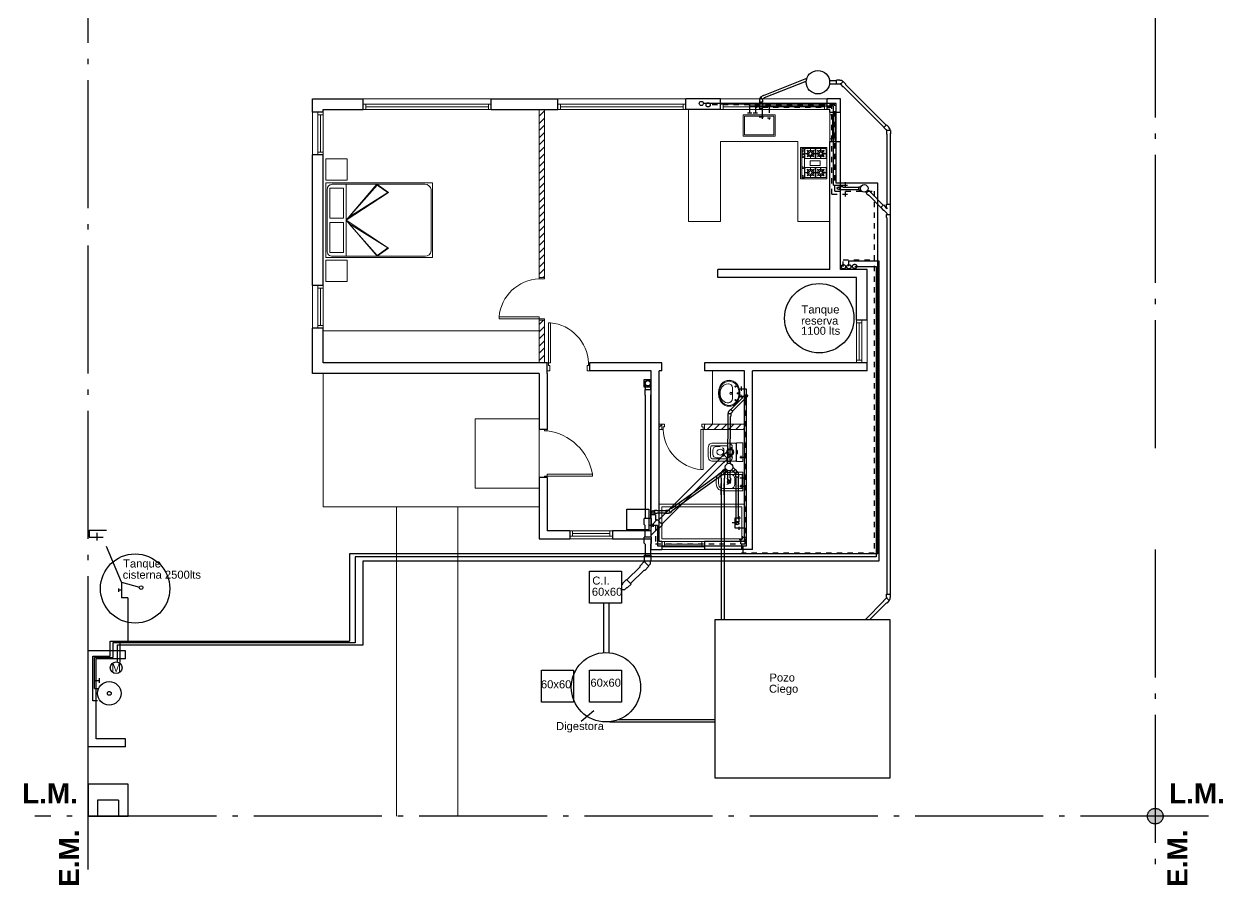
# Model space of a CAD drawing. Header units: millimetres. Extents: x 1794.7 to 1858.5, y 1557.3 to 1592.2.
# Drawn here: x 1794.65 to 1817.13, y 1557.31 to 1573.45 of the extents above; entities that cross this region are included whole.
import ezdxf

# ---------------------------------------------------------------- set-up
doc = ezdxf.new("R2010")
doc.units = ezdxf.units.MM
doc.linetypes.add('ACAD_ISO03W100', pattern=[30, 12, -18])
doc.linetypes.add('ACAD_ISO04W100', pattern=[30, 24, -3, 0, -3])
for name, color, linetype, lineweight in [('0.1', 50, 'Continuous', 0), ('0.2', 40, 'Continuous', 20), ('0.3', 30, 'Continuous', 30), ('0.4', 20, 'Continuous', 40), ('carpinterias', 140, 'Continuous', 9), ('gris', 251, 'Continuous', 18), ('L.M.', 160, 'ACAD_ISO04W100', 30), ('madera', 35, 'Continuous', 18), ('muebles', 7, 'Continuous', 13), ('nomenclatura', 41, 'Continuous', 18)]:
    doc.layers.add(name, color=color, linetype=linetype, lineweight=lineweight)
for name, color, linetype in [('agua caliente distribucion', 10, 'Continuous'), ('agua fria distribucion', 170, 'ACAD_ISO03W100'), ('agua fria subidas', 170, 'Continuous'), ('Capa 02', 1, 'Continuous'), ('caño gas', 20, 'Continuous'), ('desagues primarios', 12, 'Continuous'), ('desagues secundarios', 42, 'Continuous'), ('DETALLE0-1', 1, 'Continuous'), ('vente', 92, 'Continuous')]:
    doc.layers.add(name, color=color, linetype=linetype)
doc.styles.add('SANSSERIFBOLD', font='sasb____.pfb')
doc.styles.get("Standard").update_dxf_attribs({"font": 'ARIAL.TTF'})
pattern_1 = [(45, (276.90526, 76.51304), (-0.067351921, 0.067351921), [])]

# ---------------------------------------------------------------- blocks, each defined once
blk = doc.blocks.new('cocina.anafe')
for points in [[(0.05, 0.5), (0.65, 0.5), (0.65, 0), (0.05, 0)], [(0.166, 0.475), (0.17, 0.475), (0.17, 0.411), (0.166, 0.411)], [(0.532, 0.475), (0.528, 0.475), (0.528, 0.411), (0.532, 0.411)], [(0.08, 0.385), (0.08, 0.389), (0.143, 0.389), (0.143, 0.385)], [(0.104, 0.447), (0.107, 0.45), (0.152, 0.405), (0.149, 0.403)], [(0.107, 0.323), (0.104, 0.326), (0.149, 0.371), (0.152, 0.368)], [(0.104, 0.252), (0.107, 0.254), (0.152, 0.21), (0.149, 0.207)], [(0.17, 0.299), (0.166, 0.299), (0.166, 0.362), (0.17, 0.362)], [(0.166, 0.279), (0.17, 0.279), (0.17, 0.215), (0.166, 0.215)], [(0.229, 0.45), (0.232, 0.447), (0.187, 0.403), (0.184, 0.405)], [(0.232, 0.326), (0.229, 0.323), (0.184, 0.368), (0.187, 0.371)], [(0.229, 0.254), (0.232, 0.252), (0.187, 0.207), (0.184, 0.21)], [(0.256, 0.389), (0.256, 0.385), (0.192, 0.385), (0.192, 0.389)], [(0.442, 0.389), (0.442, 0.385), (0.505, 0.385), (0.505, 0.389)], [(0.469, 0.45), (0.466, 0.447), (0.511, 0.403), (0.514, 0.405)], [(0.466, 0.326), (0.469, 0.323), (0.514, 0.368), (0.511, 0.371)], [(0.469, 0.254), (0.466, 0.252), (0.511, 0.207), (0.514, 0.21)], [(0.528, 0.299), (0.532, 0.299), (0.532, 0.362), (0.528, 0.362)], [(0.532, 0.279), (0.528, 0.279), (0.528, 0.215), (0.532, 0.215)], [(0.594, 0.447), (0.591, 0.45), (0.546, 0.405), (0.549, 0.403)], [(0.591, 0.323), (0.594, 0.326), (0.549, 0.371), (0.546, 0.368)], [(0.594, 0.252), (0.591, 0.254), (0.546, 0.21), (0.549, 0.207)], [(0.618, 0.385), (0.618, 0.389), (0.555, 0.389), (0.555, 0.385)], [(0.068, 0.074), (0.629, 0.074), (0.629, 0.023), (0.068, 0.023)], [(0.08, 0.189), (0.08, 0.193), (0.143, 0.193), (0.143, 0.189)], [(0.107, 0.127), (0.104, 0.13), (0.149, 0.175), (0.152, 0.172)], [(0.17, 0.103), (0.166, 0.103), (0.166, 0.166), (0.17, 0.166)], [(0.232, 0.13), (0.229, 0.127), (0.184, 0.172), (0.187, 0.175)], [(0.256, 0.193), (0.256, 0.189), (0.192, 0.189), (0.192, 0.193)], [(0.442, 0.193), (0.442, 0.189), (0.505, 0.189), (0.505, 0.193)], [(0.466, 0.13), (0.469, 0.127), (0.514, 0.172), (0.511, 0.175)], [(0.528, 0.103), (0.532, 0.103), (0.532, 0.166), (0.528, 0.166)], [(0.591, 0.127), (0.594, 0.13), (0.549, 0.175), (0.546, 0.172)], [(0.618, 0.189), (0.618, 0.193), (0.555, 0.193), (0.555, 0.189)]]:
    blk.add_lwpolyline(points, close=True)
for points in [[(0.089, 0.492), (0.249, 0.492, -0.414214), (0.264, 0.476), (0.264, 0.294, -0.414214), (0.249, 0.278), (0.089, 0.278, -0.414214), (0.073, 0.294), (0.073, 0.476, -0.414214)], [(0.609, 0.492), (0.449, 0.492, 0.414214), (0.434, 0.476), (0.434, 0.294, 0.414214), (0.449, 0.278), (0.609, 0.278, 0.414214), (0.624, 0.294), (0.624, 0.476, 0.414214)], [(0.089, 0.296), (0.249, 0.296, -0.414214), (0.264, 0.28), (0.264, 0.098, -0.414214), (0.249, 0.082), (0.089, 0.082, -0.414214), (0.073, 0.098), (0.073, 0.28, -0.414214)], [(0.609, 0.296), (0.449, 0.296, 0.414214), (0.434, 0.28), (0.434, 0.098, 0.414214), (0.449, 0.082), (0.609, 0.082, 0.414214), (0.624, 0.098), (0.624, 0.28, 0.414214)]]:
    blk.add_lwpolyline(points, format="xyb", close=True)
at = {"linetype": 'Continuous', "lineweight": 5}
blk.add_lwpolyline([(0.306, 0.376), (0.394, 0.376), (0.394, 0.187), (0.306, 0.187)], close=True, dxfattribs=at)
for centre, radius in [((0.168, 0.387), 0.0625), ((0.168, 0.191), 0.0625), ((0.168, 0.387), 0.0364), ((0.53, 0.387), 0.0625), ((0.53, 0.191), 0.0625), ((0.53, 0.387), 0.0364), ((0.111, 0.048), 0.0166), ((0.168, 0.191), 0.0364), ((0.171, 0.048), 0.0166), ((0.229, 0.048), 0.0166), ((0.439, 0.048), 0.0166), ((0.53, 0.191), 0.0364), ((0.605, 0.048), 0.0166)]:
    blk.add_circle(centre, radius)
blk = doc.blocks.new('i')
for p, q in [((1235.135, 1802.349), (1235.325, 1802.349)), ((1235.135, 1802.304), (1235.493, 1802.304)), ((1235.325, 1802.349), (1235.507, 1802.349)), ((1235.36, 1802.224), (1235.36, 1802.124)), ((1235.495, 1802.302), (1235.495, 1802.046)), ((1235.51, 1802.346), (1235.51, 1802.002)), ((1235.493, 1802.044), (1235.135, 1802.044)), ((1235.135, 1801.999), (1235.325, 1801.999)), ((1235.325, 1801.999), (1235.507, 1801.999))]:
    blk.add_line(p, q)
for centre in [(1235.42, 1802.254), (1235.42, 1802.094)]:
    blk.add_circle(centre, 0.0085)
for centre, radius, start, end in [((1235.382, 1802.174), 0.377, 168.5558, 191.4442), ((1235.135, 1802.224), 0.125, 90, 168.5558), ((1235.382, 1802.174), 0.332, 168.5558, 191.4442), ((1235.135, 1802.224), 0.08, 90, 168.5558), ((1235.198, 1802.171), 0.0578, 2.6193, 78.3941), ((1235.2, 1802.154), 0.075, 82.3942, 82.744), ((1235.28, 1802.224), 0.08, 0, 90), ((1235.493, 1802.302), 0.002, 0, 90), ((1235.507, 1802.346), 0.003, 0, 90), ((1235.135, 1802.124), 0.125, 191.4442, 270), ((1235.135, 1802.124), 0.08, 191.4442, 270), ((1235.198, 1802.177), 0.0578, 281.6059, 357.3807), ((1235.2, 1802.194), 0.075, 277.256, 277.6058), ((1235.28, 1802.124), 0.08, 270, 0), ((1235.493, 1802.046), 0.002, 270, 0), ((1235.507, 1802.002), 0.003, 270, 0)]:
    blk.add_arc(centre, radius, start, end)
blk = doc.blocks.new('in')
for p, q in [((1235.276, 1801.782), (1234.965, 1801.782)), ((1235.276, 1801.782), (1235.408, 1801.782)), ((1235.416, 1801.615), (1235.416, 1801.774)), ((1235.244, 1801.737), (1234.965, 1801.737)), ((1234.983, 1801.615), (1234.983, 1801.655)), ((1234.983, 1801.615), (1234.983, 1801.575)), ((1235.048, 1801.719), (1235.12, 1801.719)), ((1235.346, 1801.712), (1235.346, 1801.615)), ((1235.346, 1801.518), (1235.346, 1801.615)), ((1235.416, 1801.615), (1235.416, 1801.456)), ((1235.244, 1801.493), (1234.965, 1801.493)), ((1235.276, 1801.448), (1234.965, 1801.448)), ((1235.048, 1801.511), (1235.12, 1801.511)), ((1235.276, 1801.448), (1235.408, 1801.448))]:
    blk.add_line(p, q)
blk.add_lwpolyline([(1235.426, 1801.792), (1235.426, 1801.438), (1235.545, 1801.438), (1235.545, 1801.792)], close=True)
for points in [[(1235.328, 1801.687, -0.120573), (1235.325, 1801.688, -0.105064), (1235.323, 1801.689, -0.088664), (1235.322, 1801.692, -0.079761), (1235.322, 1801.695, -0.079761), (1235.322, 1801.698, -0.088664), (1235.323, 1801.7, -0.105064), (1235.325, 1801.702, -0.120573), (1235.328, 1801.703, -0.120573)], [(1235.328, 1801.543, 0.120573), (1235.325, 1801.542, 0.105064), (1235.323, 1801.54, 0.088664), (1235.322, 1801.538, 0.079761), (1235.322, 1801.535, 0.079761), (1235.322, 1801.532, 0.088664), (1235.323, 1801.53, 0.105064), (1235.325, 1801.528, 0.120573), (1235.328, 1801.527, 0.120573)], [(1235.328, 1801.703, -0.135765), (1235.33, 1801.702, -0.106933), (1235.331, 1801.7, -0.081683), (1235.333, 1801.698, -0.069843), (1235.333, 1801.695, -0.069843), (1235.333, 1801.692, -0.081683), (1235.331, 1801.689, -0.106933), (1235.33, 1801.688, -0.135765), (1235.328, 1801.687, -0.135765)], [(1235.328, 1801.527, 0.135765), (1235.33, 1801.528, 0.106933), (1235.331, 1801.53, 0.081683), (1235.333, 1801.532, 0.069843), (1235.333, 1801.535, 0.069843), (1235.333, 1801.538, 0.081683), (1235.331, 1801.54, 0.106933), (1235.33, 1801.542, 0.135765), (1235.328, 1801.543, 0.135765)]]:
    blk.add_lwpolyline(points, format="xyb")
for centre, radius, start, end in [((1234.965, 1801.715), 0.0678, 90, 173.5646), ((1235.276, 1801.712), 0.0702, 0, 90), ((1235.408, 1801.774), 0.00819, 0, 90), ((1235.848, 1801.615), 0.956, 173.5646, 180), ((1235.848, 1801.615), 0.956, 180, 186.4354), ((1235.846, 1801.615), 0.909, 173.5729, 180), ((1235.846, 1801.615), 0.909, 180, 186.4271), ((1234.965, 1801.714), 0.023, 90, 173.5729), ((1235.048, 1801.655), 0.0648, 90, 180), ((1235.048, 1801.575), 0.0648, 180, 270), ((1235.108, 1801.615), 0.0504, 121.4719, 180), ((1235.108, 1801.615), 0.0504, 180, 238.5281), ((1235.119, 1801.6), 0.069, 89.562, 122.8418), ((1235.119, 1801.63), 0.069, 237.1582, 270.438), ((1235.12, 1801.6), 0.069, 57.1582, 90.438), ((1235.12, 1801.63), 0.069, 269.562, 302.8418), ((1235.131, 1801.615), 0.0504, 0, 58.5281), ((1235.131, 1801.615), 0.0504, 301.4719, 0), ((1235.159, 1801.67), 0.027, 3.3632, 90), ((1235.159, 1801.56), 0.027, 270, 356.6368), ((1234.23, 1801.615), 0.957, 0, 3.3632), ((1234.23, 1801.615), 0.957, 356.6368, 0), ((1235.243, 1801.714), 0.023, 6.4271, 90), ((1234.362, 1801.615), 0.909, 0, 6.4271), ((1234.362, 1801.615), 0.909, 353.5729, 0), ((1235.416, 1801.646), 0.0184, 28.8884, 87.2919), ((1235.416, 1801.584), 0.0184, 272.7081, 331.1116), ((1235.369, 1801.615), 0.0742, 327.5048, 32.4952), ((1234.965, 1801.515), 0.0678, 186.4354, 270), ((1234.965, 1801.516), 0.023, 186.4271, 270), ((1235.243, 1801.516), 0.023, 270, 353.5729), ((1235.276, 1801.518), 0.0702, 270, 0), ((1235.408, 1801.456), 0.00819, 270, 0)]:
    blk.add_arc(centre, radius, start, end)
for p in [(1235.416, 1801.774), (1234.937, 1801.615), (1235.272, 1801.615), (1235.322, 1801.692), (1235.346, 1801.518), (1235.416, 1801.456)]:
    blk.add_point(p)
blk = doc.blocks.new('CAM2')
at = {"layer": '0.1'}
for p, q in [((454.403, -70.302), (454.403, -71.452)), ((455.995, -70.202), (454.519, -70.202)), ((455.199, -70.357), (455.418, -70.202)), ((455.216, -70.36), (455.414, -70.217)), ((455.947, -70.818), (455.414, -70.217)), ((455.995, -70.879), (455.418, -70.202)), ((455.995, -70.202), (455.995, -71.552)), ((456.255, -70.202), (455.995, -70.202)), ((455.995, -70.879), (455.199, -70.357)), ((455.947, -70.818), (455.216, -70.36)), ((455.995, -70.879), (455.198, -71.399)), ((455.947, -70.939), (455.214, -71.396)), ((455.947, -70.939), (455.412, -71.54)), ((455.995, -70.879), (455.415, -71.552)), ((455.198, -71.399), (455.415, -71.552)), ((455.214, -71.396), (455.412, -71.54)), ((454.517, -71.552), (455.995, -71.552)), ((456.253, -71.552), (455.995, -71.552))]:
    blk.add_line(p, q, dxfattribs=at)
at = {"layer": '0.1', "lineweight": 0}
blk.add_line((456.353, -70.305), (456.353, -71.454), dxfattribs=at)
at = {"layer": '0.1'}
blk.add_lwpolyline([(454.378, -71.577), (456.378, -71.577), (456.378, -70.177), (454.378, -70.177)], close=True, dxfattribs=at)
at = {"layer": '0.1', "lineweight": 0}
for points in [[(456.045, -70.277), (456.301, -70.277), (456.301, -70.84), (456.045, -70.84)], [(456.045, -71.482), (456.301, -71.482), (456.301, -70.919), (456.045, -70.919)]]:
    blk.add_lwpolyline(points, close=True, dxfattribs=at)
at = {"layer": '0.1'}
for centre, radius, start, end in [((454.518, -70.318), 0.116, 89.6824, 171.9182), ((456.253, -70.303), 0.1, 358.8322, 88.5295), ((454.514, -71.441), 0.112, 186.0457, 271.2819), ((456.256, -71.455), 0.0968, 268.1228, 0.7932)]:
    blk.add_arc(centre, radius, start, end, dxfattribs=at)
at = {"layer": 'madera'}
for points in [[(455.978, -70.127), (456.378, -70.127), (456.378, -69.727), (455.978, -69.727)], [(455.978, -71.627), (456.378, -71.627), (456.378, -72.027), (455.978, -72.027)]]:
    blk.add_lwpolyline(points, close=True, dxfattribs=at)
blk = doc.blocks.new('pil')
blk.add_line((1235.263, 1804.106), (1235.063, 1804.106))
for points in [[(1235.167, 1803.842, 0.080772), (1235.264, 1803.858, 0.089305), (1235.342, 1803.9, 0.110962), (1235.389, 1803.968, 0.119182), (1235.407, 1804.042, 0.119182), (1235.389, 1804.116, 0.110962), (1235.342, 1804.183, 0.089305), (1235.264, 1804.226, 0.080772), (1235.167, 1804.242, 0.080772), (1235.069, 1804.226, 0.089305), (1234.991, 1804.183, 0.104793), (1234.937, 1804.116, 0.119182), (1234.919, 1804.042, 0.119182), (1234.937, 1803.968, 0.104793), (1234.991, 1803.9, 0.089305), (1235.069, 1803.858, 0.080772)], [(1235.167, 1803.858, 0.080772), (1235.259, 1803.873, 0.088756), (1235.331, 1803.912, 0.11126), (1235.374, 1803.974, 0.120398), (1235.391, 1804.042, 0.120398), (1235.374, 1804.109, 0.11126), (1235.331, 1804.171, 0.088756), (1235.259, 1804.211, 0.080772), (1235.167, 1804.226, 0.080772), (1235.074, 1804.211, 0.089305), (1235.001, 1804.171, 0.104793), (1234.951, 1804.109, 0.119182), (1234.935, 1804.042, 0.119182), (1234.951, 1803.975, 0.104793), (1235.001, 1803.913, 0.089305), (1235.074, 1803.873, 0.080772)]]:
    blk.add_lwpolyline(points, format="xyb", close=True)
for points in [[(1235.163, 1803.874, -0.02495), (1235.135, 1803.875, -0.088119)], [(1235.163, 1803.874, 0.072856), (1235.241, 1803.884, 0.088119)]]:
    blk.add_lwpolyline(points, format="xyb")
for centre, radius in [((1235.035, 1804.162), 0.012), ((1235.163, 1804.074), 0.0219), ((1235.163, 1804.074), 0.0179), ((1235.163, 1804.202), 0.012), ((1235.291, 1804.162), 0.012)]:
    blk.add_circle(centre, radius)
for centre, radius, start, end in [((1235.063, 1804.026), 0.08, 90, 180), ((1235.137, 1804.029), 0.154, 177.9004, 269.4552), ((1235.188, 1804.029), 0.154, 290.171, 2.0996), ((1235.263, 1804.026), 0.08, 0, 90)]:
    blk.add_arc(centre, radius, start, end)

msp = doc.modelspace()

# ---------------------------------------------------------------- hatches: boundary and pattern name
at = {"layer": 'gris'}
h = msp.add_hatch(dxfattribs=at)
h.set_pattern_fill('LINE', color=256, scale=0.03, angle=45, style=0)
h.set_pattern_definition(pattern_1)
h.paths.add_polyline_path([(1804.411, 1571.849), (1804.311, 1571.849), (1804.311, 1568.699), (1804.411, 1568.699)])
h.paths.add_polyline_path([(1804.411, 1567.899), (1804.311, 1567.899), (1804.311, 1567.099), (1804.411, 1567.099)])
h = msp.add_hatch(dxfattribs=at)
h.set_pattern_fill('LINE', color=256, scale=0.03, angle=45, style=0)
h.set_pattern_definition(pattern_1)
h.paths.add_polyline_path([(1808.161, 1565.949), (1807.411, 1565.949), (1807.411, 1565.849), (1808.161, 1565.849)])
h.paths.add_polyline_path([(1806.611, 1565.949), (1806.561, 1565.949), (1806.561, 1565.849), (1806.611, 1565.849)])
msp.add_hatch(color=256, dxfattribs=at).paths.add_polyline_path([(1816.008, 1558.599, 1), (1815.713, 1558.599, 1)])

# ---------------------------------------------------------------- linework, layer by layer
for p, q in [((1796.269, 1561.597), (1796.269, 1561.88)), ((1796.561, 1561.699), (1795.861, 1561.699)), ((1795.861, 1559.899), (1795.861, 1561.699)), ((1795.947, 1560.76), (1795.947, 1561.597)), ((1795.947, 1561.597), (1796.269, 1561.597)), ((1796.561, 1561.549), (1796.011, 1561.549)), ((1796.011, 1560.049), (1796.011, 1561.549)), ((1796.561, 1561.549), (1796.561, 1561.699)), ((1796.032, 1560.76), (1795.947, 1560.76)), ((1796.561, 1560.049), (1796.011, 1560.049)), ((1796.561, 1559.899), (1796.561, 1560.049)), ((1796.561, 1559.899), (1795.861, 1559.899)), ((1796.03, 1558.899), (1796.03, 1558.599)), ((1796.428, 1558.899), (1796.03, 1558.899)), ((1796.428, 1558.899), (1796.428, 1558.599))]:
    msp.add_line(p, q)
msp.add_circle((1807.893, 1565.426), 0.0628)
at = {"layer": '0.1'}
for p, q in [((1803.411, 1572.049), (1801.011, 1572.049)), ((1807.061, 1572.049), (1804.661, 1572.049)), ((1809.711, 1572.049), (1807.711, 1572.049)), ((1800.061, 1571.799), (1800.061, 1570.999)), ((1809.961, 1571.249), (1809.961, 1571.799)), ((1800.061, 1567.749), (1800.061, 1568.549)), ((1810.461, 1567.099), (1810.461, 1567.899)), ((1804.886, 1563.799), (1805.686, 1563.799)), ((1806.611, 1563.599), (1807.411, 1563.599))]:
    msp.add_line(p, q, dxfattribs=at)
at = {"layer": '0.2'}
for p, q in [((1804.311, 1568.699), (1804.311, 1571.849)), ((1804.411, 1568.699), (1804.411, 1571.849)), ((1807.111, 1569.749), (1807.111, 1571.849)), ((1807.711, 1569.749), (1807.711, 1571.249)), ((1809.161, 1571.249), (1807.711, 1571.249)), ((1809.161, 1569.749), (1809.161, 1571.249)), ((1807.711, 1569.749), (1807.111, 1569.749)), ((1809.761, 1569.749), (1809.161, 1569.749)), ((1804.311, 1568.699), (1804.411, 1568.699)), ((1804.311, 1567.099), (1804.311, 1567.899)), ((1804.311, 1567.899), (1804.411, 1567.899)), ((1804.411, 1567.099), (1804.411, 1567.899)), ((1806.611, 1565.949), (1806.561, 1565.949)), ((1806.611, 1565.849), (1806.561, 1565.849)), ((1806.611, 1565.949), (1806.611, 1565.849)), ((1807.411, 1565.949), (1807.411, 1565.849)), ((1808.161, 1565.949), (1807.411, 1565.949)), ((1808.161, 1565.849), (1807.411, 1565.849)), ((1808.161, 1564.449), (1806.561, 1564.449))]:
    msp.add_line(p, q, dxfattribs=at)
at = {"layer": '0.2', "linetype": 'Continuous', "lineweight": 15, "ltscale": 0.07}
for points in [[(1808.736, 1571.349), (1808.136, 1571.349), (1808.136, 1571.749), (1808.736, 1571.749)], [(1808.711, 1571.374), (1808.161, 1571.374), (1808.161, 1571.724), (1808.711, 1571.724)]]:
    msp.add_lwpolyline(points, close=True, dxfattribs=at)
at = {"layer": '0.2'}
msp.add_lwpolyline([(1808.111, 1564.399), (1806.611, 1564.399), (1806.611, 1563.799), (1808.111, 1563.799)], close=True, dxfattribs=at)
at = {"layer": '0.3'}
for p, q in [((1800.061, 1572.049), (1801.011, 1572.049)), ((1800.061, 1571.799), (1800.061, 1572.049)), ((1801.011, 1571.849), (1801.011, 1572.049)), ((1803.411, 1571.849), (1803.411, 1572.049)), ((1803.411, 1572.049), (1804.661, 1572.049)), ((1804.661, 1571.849), (1804.661, 1572.049)), ((1807.711, 1572.049), (1807.061, 1572.049)), ((1807.061, 1571.849), (1807.061, 1572.049)), ((1807.711, 1571.849), (1807.711, 1572.049)), ((1809.961, 1572.049), (1809.711, 1572.049)), ((1809.711, 1571.849), (1809.711, 1572.049)), ((1809.961, 1571.799), (1809.961, 1572.049)), ((1800.261, 1571.849), (1801.011, 1571.849)), ((1800.261, 1571.799), (1800.261, 1571.849)), ((1803.411, 1571.849), (1804.661, 1571.849)), ((1807.711, 1571.849), (1807.061, 1571.849)), ((1809.761, 1571.849), (1809.711, 1571.849)), ((1809.761, 1571.799), (1809.761, 1571.849)), ((1800.261, 1571.799), (1800.061, 1571.799)), ((1809.761, 1571.799), (1809.961, 1571.799)), ((1809.761, 1568.849), (1809.761, 1571.249)), ((1809.761, 1571.249), (1809.961, 1571.249)), ((1809.961, 1568.849), (1809.961, 1571.249)), ((1800.261, 1570.999), (1800.061, 1570.999)), ((1800.061, 1568.549), (1800.061, 1570.999)), ((1800.261, 1568.549), (1800.261, 1570.999)), ((1807.661, 1568.699), (1807.661, 1568.849)), ((1809.761, 1568.849), (1807.661, 1568.849)), ((1810.261, 1568.699), (1807.661, 1568.699)), ((1810.461, 1568.849), (1809.961, 1568.849)), ((1810.261, 1567.899), (1810.261, 1568.699)), ((1810.461, 1567.899), (1810.461, 1568.849)), ((1800.261, 1568.549), (1800.061, 1568.549)), ((1810.461, 1567.899), (1810.261, 1567.899)), ((1800.061, 1566.899), (1800.061, 1567.749)), ((1800.261, 1567.749), (1800.061, 1567.749)), ((1800.261, 1567.099), (1800.261, 1567.749)), ((1804.461, 1567.099), (1800.261, 1567.099)), ((1804.461, 1566.899), (1804.461, 1567.099)), ((1806.611, 1567.099), (1805.261, 1567.099)), ((1805.261, 1566.949), (1805.261, 1567.099)), ((1806.611, 1566.949), (1806.611, 1567.099)), ((1810.461, 1567.099), (1807.411, 1567.099)), ((1807.411, 1567.099), (1807.411, 1566.949)), ((1810.461, 1566.949), (1810.461, 1567.099)), ((1804.311, 1566.899), (1800.061, 1566.899)), ((1804.311, 1566.899), (1804.311, 1565.849)), ((1804.461, 1566.899), (1804.461, 1566.899)), ((1804.461, 1566.899), (1804.461, 1565.849)), ((1806.411, 1566.949), (1805.261, 1566.949)), ((1806.411, 1563.949), (1806.411, 1566.949)), ((1806.611, 1566.949), (1806.561, 1566.949)), ((1806.561, 1563.749), (1806.561, 1566.949)), ((1808.161, 1566.949), (1807.411, 1566.949)), ((1808.161, 1563.749), (1808.161, 1566.949)), ((1810.461, 1566.949), (1808.311, 1566.949)), ((1808.311, 1563.599), (1808.311, 1566.949)), ((1804.461, 1565.849), (1804.311, 1565.849)), ((1804.461, 1564.949), (1804.311, 1564.949)), ((1804.311, 1564.949), (1804.311, 1563.799)), ((1804.461, 1564.949), (1804.461, 1563.949)), ((1804.886, 1563.949), (1804.461, 1563.949)), ((1804.886, 1563.949), (1804.886, 1563.799)), ((1805.686, 1563.949), (1805.686, 1563.799)), ((1806.411, 1563.949), (1805.686, 1563.949)), ((1804.311, 1563.799), (1804.886, 1563.799)), ((1805.686, 1563.799), (1806.411, 1563.799)), ((1806.411, 1563.599), (1806.411, 1563.799)), ((1806.611, 1563.749), (1806.561, 1563.749)), ((1806.611, 1563.749), (1806.611, 1563.599)), ((1808.161, 1563.749), (1807.411, 1563.749)), ((1807.411, 1563.749), (1807.411, 1563.599)), ((1806.411, 1563.599), (1806.611, 1563.599)), ((1808.311, 1563.599), (1807.411, 1563.599))]:
    msp.add_line(p, q, dxfattribs=at)
msp.add_lwpolyline([(1795.861, 1558.599), (1796.611, 1558.599), (1796.611, 1559.199), (1795.861, 1559.199)], close=True, dxfattribs=at)
for centre in [(1809.563, 1567.936), (1796.739, 1562.868)]:
    msp.add_circle(centre, 0.65, dxfattribs=at)
at = {"layer": 'agua caliente distribucion'}
for p, q in [((1809.883, 1571.963), (1807.392, 1571.963)), ((1808.258, 1571.963), (1808.258, 1571.779)), ((1809.829, 1571.912), (1808.258, 1571.912)), ((1808.493, 1571.912), (1808.493, 1571.675)), ((1809.829, 1570.433), (1809.829, 1571.912)), ((1809.883, 1570.466), (1809.883, 1571.963)), ((1808.299, 1571.779), (1808.216, 1571.779)), ((1808.518, 1571.704), (1808.435, 1571.704)), ((1810.046, 1570.49), (1810.046, 1570.39)), ((1809.829, 1570.433), (1810.094, 1570.433)), ((1810.661, 1570.466), (1809.883, 1570.466)), ((1810.661, 1563.519), (1810.661, 1570.466)), ((1808.101, 1566.654), (1808.101, 1566.574)), ((1808.2, 1566.605), (1808.073, 1566.605)), ((1808.2, 1563.671), (1808.2, 1566.605)), ((1808.071, 1564.941), (1808.2, 1564.941)), ((1806.529, 1564.047), (1806.361, 1564.047)), ((1806.451, 1564.078), (1806.451, 1564.022)), ((1806.529, 1564.047), (1806.529, 1563.671)), ((1807.986, 1563.998), (1807.986, 1564.097)), ((1808.154, 1563.998), (1807.986, 1563.998)), ((1808.057, 1564.025), (1808.057, 1563.971)), ((1808.125, 1563.795), (1808.125, 1563.851)), ((1808.2, 1563.823), (1808.125, 1563.823)), ((1810.661, 1563.519), (1800.755, 1563.519)), ((1800.755, 1563.519), (1800.755, 1561.88)), ((1806.529, 1563.671), (1808.2, 1563.671)), ((1808.13, 1563.671), (1808.13, 1563.519)), ((1796.269, 1561.88), (1800.755, 1561.88))]:
    msp.add_line(p, q, dxfattribs=at)
msp.add_circle((1807.352, 1571.963), 0.0399, dxfattribs=at)
at = {"layer": 'agua fria distribucion'}
for p, q in [((1796.203, 1588.793), (1796.203, 1563.658)), ((1808.652, 1571.69), (1808.595, 1571.69)), ((1810.227, 1568.908), (1810.632, 1568.908)), ((1810.632, 1568.908), (1810.632, 1563.463)), ((1808.057, 1564.225), (1808.057, 1564.171)), ((1795.877, 1563.964), (1795.877, 1563.83)), ((1795.877, 1563.964), (1796.203, 1563.964)), ((1807.986, 1564.097), (1807.928, 1564.097)), ((1795.877, 1563.83), (1796.139, 1563.83)), ((1796.021, 1563.913), (1796.021, 1563.769)), ((1808.064, 1563.784), (1808.12, 1563.784)), ((1808.092, 1563.708), (1808.092, 1563.784)), ((1796.483, 1562.985), (1796.203, 1563.658)), ((1810.632, 1563.463), (1800.861, 1563.463)), ((1800.861, 1563.463), (1800.861, 1561.847)), ((1800.861, 1561.847), (1796.32, 1561.847)), ((1796.32, 1561.847), (1796.32, 1561.573)), ((1795.979, 1560.996), (1795.979, 1561.573)), ((1795.979, 1561.573), (1796.32, 1561.573)), ((1795.979, 1561.144), (1796.067, 1561.144)), ((1796.067, 1561.188), (1796.067, 1561.101)), ((1795.979, 1560.996), (1796.05, 1560.996))]:
    msp.add_line(p, q, dxfattribs=at)
at = {"layer": 'agua fria distribucion', "ltscale": 0.001}
for p, q in [((1809.854, 1571.936), (1807.52, 1571.936)), ((1809.797, 1571.885), (1808.365, 1571.885)), ((1808.621, 1571.885), (1808.621, 1571.662)), ((1809.797, 1570.261), (1809.797, 1571.885)), ((1809.854, 1570.316), (1809.854, 1571.936)), ((1809.797, 1570.261), (1810.094, 1570.261)), ((1809.854, 1570.316), (1810.592, 1570.316)), ((1810.047, 1570.31), (1810.047, 1570.217)), ((1810.592, 1570.316), (1810.592, 1563.532)), ((1810.014, 1569.033), (1810.592, 1569.033)), ((1810.014, 1568.901), (1810.014, 1569.033)), ((1808.174, 1566.471), (1808.052, 1566.471)), ((1808.09, 1566.501), (1808.09, 1566.451)), ((1808.174, 1563.708), (1808.174, 1566.471)), ((1808.174, 1565.326), (1808.052, 1565.326)), ((1808.09, 1565.356), (1808.09, 1565.307)), ((1808.174, 1564.782), (1808.052, 1564.782)), ((1808.09, 1564.812), (1808.09, 1564.763)), ((1806.496, 1564.25), (1806.373, 1564.25)), ((1806.495, 1564.251), (1806.495, 1563.708)), ((1807.986, 1564.195), (1808.174, 1564.195)), ((1807.986, 1564.097), (1807.986, 1564.195)), ((1806.495, 1563.708), (1808.174, 1563.708)), ((1808.104, 1563.708), (1808.104, 1563.532)), ((1810.592, 1563.532), (1808.104, 1563.532))]:
    msp.add_line(p, q, dxfattribs=at)
at = {"layer": 'agua fria distribucion'}
for centre in [(1807.48, 1571.937), (1810.016, 1568.901), (1810.118, 1568.901), (1810.227, 1568.908)]:
    msp.add_circle(centre, 0.0399, dxfattribs=at)
at = {"layer": 'agua fria subidas'}
for p, q in [((1808.365, 1571.936), (1808.365, 1571.779)), ((1808.407, 1571.779), (1808.323, 1571.779)), ((1810.688, 1569.006), (1810.114, 1569.006)), ((1810.114, 1569.006), (1810.114, 1568.911)), ((1810.688, 1563.387), (1810.688, 1569.006)), ((1801.016, 1561.814), (1801.016, 1563.387)), ((1801.016, 1563.387), (1810.688, 1563.387)), ((1796.425, 1562.868), (1796.425, 1562.807)), ((1796.483, 1562.838), (1796.425, 1562.838)), ((1796.483, 1562.985), (1796.483, 1562.691)), ((1796.483, 1562.985), (1796.818, 1562.895)), ((1796.6, 1562.691), (1796.483, 1562.691)), ((1796.6, 1562.691), (1796.6, 1561.856)), ((1796.408, 1561.498), (1796.408, 1561.814)), ((1796.408, 1561.814), (1801.016, 1561.814)), ((1796.459, 1561.478), (1796.459, 1561.856)), ((1796.459, 1561.856), (1796.6, 1561.856))]:
    msp.add_line(p, q, dxfattribs=at)
msp.add_circle((1796.851, 1562.886), 0.0346, dxfattribs=at)
at = {"layer": 'Capa 02'}
msp.add_circle((1796.383, 1561.382), 0.11, dxfattribs=at)
at = {"layer": 'carpinterias'}
for p, q in [((1801.061, 1571.949), (1803.361, 1571.949)), ((1801.061, 1571.899), (1803.361, 1571.899)), ((1801.061, 1571.849), (1803.361, 1571.849)), ((1804.711, 1571.949), (1807.011, 1571.949)), ((1804.711, 1571.899), (1807.011, 1571.899)), ((1804.711, 1571.849), (1807.011, 1571.849)), ((1807.761, 1571.949), (1809.661, 1571.949)), ((1807.761, 1571.899), (1809.661, 1571.899)), ((1807.761, 1571.849), (1809.661, 1571.849)), ((1800.161, 1571.049), (1800.161, 1571.749)), ((1800.211, 1571.049), (1800.211, 1571.749)), ((1800.261, 1571.049), (1800.261, 1571.749)), ((1809.761, 1571.749), (1809.761, 1571.299)), ((1809.811, 1571.749), (1809.811, 1571.299)), ((1809.861, 1571.749), (1809.861, 1571.299)), ((1800.161, 1568.499), (1800.161, 1567.799)), ((1800.211, 1568.499), (1800.211, 1567.799)), ((1800.261, 1568.499), (1800.261, 1567.799)), ((1810.261, 1567.849), (1810.261, 1567.149)), ((1810.311, 1567.849), (1810.311, 1567.149)), ((1810.361, 1567.849), (1810.361, 1567.149)), ((1805.636, 1563.949), (1804.936, 1563.949)), ((1805.636, 1563.899), (1804.936, 1563.899)), ((1805.636, 1563.849), (1804.936, 1563.849)), ((1807.361, 1563.749), (1806.661, 1563.749)), ((1807.361, 1563.699), (1806.661, 1563.699)), ((1807.361, 1563.649), (1806.661, 1563.649))]:
    msp.add_line(p, q, dxfattribs=at)
for points in [[(1801.061, 1571.849), (1801.011, 1571.849), (1801.011, 1571.949), (1801.061, 1571.949)], [(1803.361, 1571.849), (1803.411, 1571.849), (1803.411, 1571.949), (1803.361, 1571.949)], [(1804.711, 1571.849), (1804.661, 1571.849), (1804.661, 1571.949), (1804.711, 1571.949)], [(1807.011, 1571.849), (1807.061, 1571.849), (1807.061, 1571.949), (1807.011, 1571.949)], [(1807.761, 1571.849), (1807.711, 1571.849), (1807.711, 1571.949), (1807.761, 1571.949)], [(1809.661, 1571.849), (1809.711, 1571.849), (1809.711, 1571.949), (1809.661, 1571.949)], [(1800.261, 1571.749), (1800.261, 1571.799), (1800.161, 1571.799), (1800.161, 1571.749)], [(1809.761, 1571.749), (1809.761, 1571.799), (1809.861, 1571.799), (1809.861, 1571.749)], [(1809.761, 1571.299), (1809.761, 1571.249), (1809.861, 1571.249), (1809.861, 1571.299)], [(1800.261, 1571.049), (1800.261, 1570.999), (1800.161, 1570.999), (1800.161, 1571.049)], [(1800.261, 1568.499), (1800.261, 1568.549), (1800.161, 1568.549), (1800.161, 1568.499)], [(1800.261, 1567.799), (1800.261, 1567.749), (1800.161, 1567.749), (1800.161, 1567.799)], [(1810.261, 1567.849), (1810.261, 1567.899), (1810.361, 1567.899), (1810.361, 1567.849)], [(1810.261, 1567.149), (1810.261, 1567.099), (1810.361, 1567.099), (1810.361, 1567.149)], [(1804.936, 1563.949), (1804.886, 1563.949), (1804.886, 1563.849), (1804.936, 1563.849)], [(1805.636, 1563.949), (1805.686, 1563.949), (1805.686, 1563.849), (1805.636, 1563.849)], [(1806.661, 1563.749), (1806.611, 1563.749), (1806.611, 1563.649), (1806.661, 1563.649)], [(1807.361, 1563.749), (1807.411, 1563.749), (1807.411, 1563.649), (1807.361, 1563.649)]]:
    msp.add_lwpolyline(points, close=True, dxfattribs=at)
at = {"layer": 'caño gas'}
msp.add_line((1805.102, 1560.378), (1805.336, 1560.579), dxfattribs=at)
for points in [[(1806.411, 1566.778), (1806.277, 1566.778), (1806.277, 1566.651), (1806.411, 1566.651)], [(1806.368, 1563.971), (1805.957, 1563.971), (1805.957, 1564.357), (1806.368, 1564.357)]]:
    msp.add_lwpolyline(points, close=True, dxfattribs=at)
at = {"layer": 'desagues primarios'}
for p, q in [((1809.756, 1572.394), (1809.888, 1572.394)), ((1809.756, 1572.331), (1809.888, 1572.331)), ((1809.947, 1572.399), (1809.888, 1572.399)), ((1809.888, 1572.326), (1809.888, 1572.399)), ((1809.947, 1572.326), (1809.888, 1572.326)), ((1809.947, 1572.399), (1809.954, 1572.392)), ((1809.954, 1572.333), (1809.947, 1572.326)), ((1809.985, 1572.392), (1809.954, 1572.392)), ((1809.961, 1572.333), (1809.954, 1572.333)), ((1810.012, 1572.374), (1809.961, 1572.323)), ((1809.961, 1572.333), (1809.965, 1572.328)), ((1809.961, 1572.323), (1810.007, 1572.277)), ((1809.985, 1572.392), (1810.007, 1572.37)), ((1810.016, 1572.277), (1810.007, 1572.277)), ((1810.012, 1572.374), (1810.058, 1572.328)), ((1810.016, 1572.277), (1810.778, 1571.515)), ((1810.058, 1572.328), (1810.058, 1572.318)), ((1810.058, 1572.318), (1810.82, 1571.557)), ((1810.775, 1571.512), (1810.826, 1571.563)), ((1810.816, 1571.47), (1810.775, 1571.512)), ((1810.826, 1571.47), (1810.816, 1571.47)), ((1810.824, 1571.459), (1810.823, 1571.393)), ((1810.83, 1571.386), (1810.823, 1571.393)), ((1810.896, 1571.458), (1810.824, 1571.459)), ((1810.868, 1571.521), (1810.826, 1571.563)), ((1810.83, 1571.465), (1810.826, 1571.47)), ((1810.83, 1571.465), (1810.83, 1571.459)), ((1810.831, 1571.387), (1810.831, 1570.073)), ((1810.868, 1571.521), (1810.867, 1571.512)), ((1810.889, 1571.49), (1810.867, 1571.512)), ((1810.889, 1571.49), (1810.889, 1571.458)), ((1810.896, 1571.393), (1810.889, 1571.386)), ((1810.893, 1571.39), (1810.893, 1570.073)), ((1810.896, 1571.458), (1810.896, 1571.393)), ((1810.43, 1570.304), (1810.448, 1570.286)), ((1810.494, 1570.332), (1810.445, 1570.282)), ((1810.445, 1570.282), (1810.483, 1570.243)), ((1810.473, 1570.346), (1810.491, 1570.328)), ((1810.483, 1570.243), (1810.49, 1570.243)), ((1810.49, 1570.243), (1810.719, 1570.014)), ((1810.494, 1570.332), (1810.533, 1570.293)), ((1810.533, 1570.293), (1810.533, 1570.286)), ((1810.533, 1570.286), (1810.761, 1570.057)), ((1810.715, 1570.011), (1810.766, 1570.062)), ((1810.766, 1570.062), (1810.813, 1570.015)), ((1810.823, 1570.014), (1810.824, 1570.073)), ((1810.824, 1570.073), (1810.9, 1570.073)), ((1810.9, 1570.014), (1810.9, 1570.073)), ((1810.715, 1570.011), (1810.762, 1569.964)), ((1810.762, 1569.964), (1810.771, 1569.964)), ((1810.771, 1569.964), (1810.829, 1569.906)), ((1810.813, 1570.006), (1810.813, 1570.015)), ((1810.813, 1570.006), (1810.83, 1569.989)), ((1810.83, 1570.008), (1810.823, 1570.014)), ((1810.824, 1569.823), (1810.824, 1569.882)), ((1810.824, 1569.882), (1810.9, 1569.882)), ((1810.83, 1569.816), (1810.824, 1569.823)), ((1810.83, 1570.008), (1810.83, 1569.989)), ((1810.83, 1569.906), (1810.83, 1569.882)), ((1810.83, 1569.816), (1810.83, 1562.764)), ((1810.9, 1570.014), (1810.893, 1570.007)), ((1810.893, 1570.007), (1810.893, 1569.882)), ((1810.9, 1569.822), (1810.893, 1569.816)), ((1810.893, 1569.816), (1810.893, 1562.764)), ((1810.9, 1569.822), (1810.9, 1569.882)), ((1806.3, 1566.695), (1806.299, 1566.597)), ((1806.4, 1566.694), (1806.399, 1566.597)), ((1806.294, 1566.597), (1806.294, 1566.497)), ((1806.294, 1566.597), (1806.404, 1566.597)), ((1806.294, 1566.497), (1806.299, 1566.492)), ((1806.299, 1566.492), (1806.299, 1564.181)), ((1806.404, 1566.497), (1806.399, 1566.492)), ((1806.399, 1566.492), (1806.399, 1564.181)), ((1806.404, 1566.597), (1806.404, 1566.497)), ((1807.699, 1565.301), (1806.542, 1564.144)), ((1807.769, 1565.379), (1807.699, 1565.308)), ((1807.699, 1565.308), (1807.699, 1565.301)), ((1807.847, 1565.302), (1807.769, 1565.379)), ((1807.841, 1565.445), (1807.773, 1565.376)), ((1807.847, 1565.302), (1807.777, 1565.231)), ((1807.912, 1565.375), (1807.844, 1565.305)), ((1807.77, 1565.231), (1806.612, 1564.073)), ((1807.784, 1565.106), (1807.745, 1565.067)), ((1807.777, 1565.231), (1807.77, 1565.231)), ((1807.833, 1565.056), (1807.784, 1565.106)), ((1807.806, 1565.12), (1807.788, 1565.102)), ((1807.717, 1565.006), (1807.789, 1565.006)), ((1807.717, 1565.006), (1807.717, 1564.94)), ((1807.717, 1564.94), (1807.724, 1564.934)), ((1807.723, 1565.037), (1807.745, 1565.059)), ((1807.723, 1565.037), (1807.723, 1565.006)), ((1807.724, 1564.934), (1807.724, 1562.289)), ((1807.745, 1565.068), (1807.745, 1565.059)), ((1807.782, 1565.013), (1807.787, 1565.017)), ((1807.782, 1565.013), (1807.782, 1565.006)), ((1807.783, 1564.934), (1807.789, 1564.94)), ((1807.783, 1564.934), (1807.783, 1562.289)), ((1807.794, 1565.017), (1807.787, 1565.017)), ((1807.789, 1565.006), (1807.789, 1564.94)), ((1807.833, 1565.056), (1807.794, 1565.017)), ((1807.724, 1564.627), (1807.724, 1564.837)), ((1807.783, 1564.627), (1807.783, 1564.837)), ((1806.281, 1564.068), (1806.28, 1564.181)), ((1806.418, 1564.181), (1806.28, 1564.181)), ((1806.418, 1564.069), (1806.418, 1564.181)), ((1806.293, 1564.056), (1806.28, 1564.069)), ((1806.293, 1564.056), (1806.293, 1563.832)), ((1806.405, 1564.056), (1806.418, 1564.069)), ((1806.405, 1564.056), (1806.405, 1563.833)), ((1806.439, 1564.053), (1806.406, 1564.021)), ((1806.518, 1563.974), (1806.407, 1563.863)), ((1806.527, 1564.159), (1806.439, 1564.071)), ((1806.439, 1564.053), (1806.439, 1564.071)), ((1806.536, 1563.974), (1806.518, 1563.974)), ((1806.624, 1564.062), (1806.527, 1564.159)), ((1806.624, 1564.062), (1806.536, 1563.974)), ((1806.418, 1563.833), (1806.28, 1563.832)), ((1806.281, 1563.72), (1806.28, 1563.832)), ((1806.418, 1563.72), (1806.418, 1563.833)), ((1806.299, 1563.701), (1806.28, 1563.72)), ((1806.299, 1563.701), (1806.299, 1563.494)), ((1806.399, 1563.701), (1806.418, 1563.72)), ((1806.399, 1563.701), (1806.399, 1563.494)), ((1806.204, 1563.277), (1805.957, 1563.03)), ((1806.283, 1563.372), (1806.204, 1563.293)), ((1806.204, 1563.277), (1806.204, 1563.293)), ((1806.37, 1563.285), (1806.283, 1563.372)), ((1806.288, 1563.394), (1806.288, 1563.494)), ((1806.288, 1563.494), (1806.411, 1563.494)), ((1806.299, 1563.383), (1806.288, 1563.394)), ((1806.299, 1563.372), (1806.291, 1563.364)), ((1806.37, 1563.285), (1806.291, 1563.206)), ((1806.299, 1563.372), (1806.299, 1563.383)), ((1806.399, 1563.33), (1806.362, 1563.293)), ((1806.41, 1563.394), (1806.399, 1563.383)), ((1806.399, 1563.33), (1806.399, 1563.383)), ((1806.41, 1563.394), (1806.411, 1563.494)), ((1806.275, 1563.206), (1806.027, 1562.959)), ((1806.291, 1563.206), (1806.275, 1563.206)), ((1805.87, 1562.943), (1805.858, 1562.943)), ((1805.911, 1562.843), (1805.858, 1562.843)), ((1805.87, 1562.943), (1805.878, 1562.951)), ((1805.878, 1562.967), (1805.949, 1563.038)), ((1805.878, 1562.951), (1805.878, 1562.967)), ((1805.911, 1562.843), (1805.948, 1562.88)), ((1805.964, 1562.88), (1805.948, 1562.88)), ((1805.949, 1563.038), (1806.035, 1562.951)), ((1805.964, 1562.88), (1806.035, 1562.951)), ((1810.776, 1562.636), (1810.429, 1562.289)), ((1810.822, 1562.691), (1810.776, 1562.645)), ((1810.776, 1562.636), (1810.776, 1562.645)), ((1810.873, 1562.64), (1810.822, 1562.691)), ((1810.825, 1562.705), (1810.825, 1562.764)), ((1810.825, 1562.764), (1810.898, 1562.764)), ((1810.832, 1562.698), (1810.825, 1562.705)), ((1810.832, 1562.691), (1810.827, 1562.687)), ((1810.873, 1562.64), (1810.827, 1562.594)), ((1810.832, 1562.691), (1810.832, 1562.698)), ((1810.891, 1562.667), (1810.869, 1562.645)), ((1810.898, 1562.705), (1810.891, 1562.698)), ((1810.891, 1562.667), (1810.891, 1562.698)), ((1810.898, 1562.705), (1810.898, 1562.764)), ((1805.518, 1562.593), (1805.518, 1561.664)), ((1805.618, 1562.593), (1805.618, 1561.664)), ((1810.817, 1562.594), (1810.513, 1562.289)), ((1810.827, 1562.594), (1810.817, 1562.594)), ((1805.637, 1560.37), (1807.613, 1560.37)), ((1805.8, 1560.41), (1807.613, 1560.41))]:
    msp.add_line(p, q, dxfattribs=at)
for points in [[(1805.258, 1563.193), (1805.858, 1563.193), (1805.858, 1562.593), (1805.258, 1562.593)], [(1807.613, 1562.289), (1810.884, 1562.289), (1810.884, 1559.31), (1807.613, 1559.31)], [(1804.354, 1561.337), (1804.954, 1561.337), (1804.954, 1560.737), (1804.354, 1560.737)], [(1805.258, 1561.337), (1805.858, 1561.337), (1805.858, 1560.737), (1805.258, 1560.737)]]:
    msp.add_lwpolyline(points, close=True, dxfattribs=at)
for centre, radius in [((1809.538, 1572.362), 0.22), ((1806.35, 1566.717), 0.055), ((1807.893, 1565.426), 0.055), ((1807.893, 1565.426), 0.05), ((1805.565, 1561.016), 0.65)]:
    msp.add_circle(centre, radius, dxfattribs=at)
at = {"layer": 'desagues secundarios'}
for p, q in [((1808.516, 1572.112), (1809.332, 1572.439)), ((1808.539, 1572.074), (1809.319, 1572.384)), ((1808.448, 1572.06), (1808.47, 1572.082)), ((1808.448, 1572.06), (1808.448, 1572.037)), ((1808.466, 1572.089), (1808.509, 1572.114)), ((1808.495, 1572.042), (1808.466, 1572.089)), ((1808.492, 1572.041), (1808.494, 1572.043)), ((1808.492, 1572.041), (1808.492, 1572.036)), ((1808.495, 1572.042), (1808.537, 1572.067)), ((1808.516, 1572.112), (1808.509, 1572.114)), ((1808.537, 1572.067), (1808.539, 1572.074)), ((1808.443, 1572.032), (1808.442, 1571.987)), ((1808.497, 1571.987), (1808.442, 1571.987)), ((1808.442, 1571.96), (1808.447, 1571.965)), ((1808.442, 1571.96), (1808.443, 1571.915)), ((1808.443, 1572.032), (1808.448, 1572.037)), ((1808.498, 1571.917), (1808.443, 1571.915)), ((1808.447, 1571.965), (1808.447, 1571.987)), ((1808.448, 1571.915), (1808.449, 1571.899)), ((1808.491, 1571.966), (1808.491, 1571.987)), ((1808.491, 1571.966), (1808.497, 1571.961)), ((1808.492, 1572.036), (1808.497, 1572.031)), ((1808.493, 1571.917), (1808.493, 1571.9)), ((1808.497, 1572.031), (1808.497, 1571.987)), ((1808.497, 1571.961), (1808.498, 1571.917)), ((1809.959, 1570.351), (1809.942, 1570.351)), ((1809.959, 1570.395), (1809.943, 1570.396)), ((1809.959, 1570.346), (1809.96, 1570.4)), ((1810.003, 1570.345), (1809.959, 1570.346)), ((1810.004, 1570.4), (1809.96, 1570.4)), ((1810.009, 1570.351), (1810.003, 1570.345)), ((1810.004, 1570.4), (1810.009, 1570.395)), ((1810.008, 1570.35), (1810.303, 1570.351)), ((1810.009, 1570.395), (1810.304, 1570.395)), ((1810.303, 1570.344), (1810.304, 1570.399)), ((1810.303, 1570.344), (1810.34, 1570.344)), ((1810.304, 1570.399), (1810.34, 1570.399)), ((1807.904, 1566.224), (1808.119, 1566.439)), ((1808.119, 1566.446), (1808.15, 1566.478)), ((1808.119, 1566.446), (1808.119, 1566.439)), ((1808.189, 1566.439), (1808.15, 1566.478)), ((1808.154, 1566.474), (1808.165, 1566.486)), ((1808.157, 1566.408), (1808.189, 1566.439)), ((1808.185, 1566.443), (1808.197, 1566.455)), ((1807.87, 1566.196), (1807.901, 1566.227)), ((1807.94, 1566.189), (1807.901, 1566.227)), ((1807.936, 1566.193), (1808.15, 1566.408)), ((1808.15, 1566.408), (1808.157, 1566.408)), ((1807.848, 1566.148), (1807.903, 1566.149)), ((1807.848, 1566.148), (1807.849, 1566.099)), ((1807.849, 1566.099), (1807.854, 1566.094)), ((1807.849, 1565.247), (1807.854, 1566.094)), ((1807.853, 1566.172), (1807.87, 1566.188)), ((1807.853, 1566.172), (1807.853, 1566.148)), ((1807.87, 1566.196), (1807.87, 1566.188)), ((1807.894, 1565.247), (1807.898, 1566.094)), ((1807.898, 1566.154), (1807.902, 1566.157)), ((1807.898, 1566.154), (1807.898, 1566.149)), ((1807.898, 1566.094), (1807.903, 1566.099)), ((1807.902, 1566.157), (1807.909, 1566.157)), ((1807.903, 1566.149), (1807.903, 1566.099)), ((1807.909, 1566.157), (1807.94, 1566.189)), ((1806.787, 1564.367), (1807.784, 1565.089)), ((1807.781, 1565.092), (1807.807, 1565.117)), ((1807.781, 1565.092), (1807.819, 1565.053)), ((1807.819, 1565.053), (1807.845, 1565.079)), ((1807.845, 1565.042), (1807.845, 1565.079)), ((1807.846, 1565.21), (1807.846, 1565.247)), ((1807.846, 1565.247), (1807.9, 1565.247)), ((1807.899, 1565.042), (1807.9, 1565.078)), ((1807.9, 1565.21), (1807.9, 1565.247)), ((1807.949, 1565.06), (1807.919, 1565.09)), ((1807.987, 1565.099), (1807.944, 1565.143)), ((1807.987, 1565.099), (1807.949, 1565.06)), ((1807.99, 1565.091), (1807.985, 1565.096)), ((1807.997, 1565.091), (1807.99, 1565.091)), ((1808.032, 1565.056), (1807.997, 1565.091)), ((1806.815, 1564.336), (1807.816, 1565.057)), ((1807.844, 1564.941), (1807.843, 1564.896)), ((1807.898, 1564.896), (1807.843, 1564.896)), ((1807.844, 1564.941), (1807.849, 1564.946)), ((1807.899, 1565.042), (1807.845, 1565.042)), ((1807.848, 1564.896), (1807.848, 1564.88)), ((1807.849, 1564.946), (1807.849, 1565.042)), ((1807.893, 1564.945), (1807.893, 1565.042)), ((1807.893, 1564.945), (1807.898, 1564.94)), ((1807.893, 1564.896), (1807.893, 1564.879)), ((1807.898, 1564.94), (1807.898, 1564.896)), ((1807.959, 1565.059), (1807.953, 1565.065)), ((1807.959, 1565.059), (1807.959, 1565.052)), ((1807.994, 1565.017), (1807.959, 1565.052)), ((1808.032, 1565.056), (1807.994, 1565.017)), ((1808.001, 1565.013), (1807.996, 1565.007)), ((1807.996, 1565.007), (1807.996, 1564.963)), ((1807.996, 1564.963), (1808.051, 1564.963)), ((1808.001, 1565.018), (1807.998, 1565.021)), ((1808.001, 1565.018), (1808.001, 1565.013)), ((1808.006, 1564.171), (1808.008, 1564.963)), ((1808.046, 1565.036), (1808.029, 1565.053)), ((1808.046, 1565.036), (1808.046, 1565.013)), ((1808.051, 1565.008), (1808.046, 1565.013)), ((1808.05, 1564.171), (1808.047, 1564.963)), ((1808.051, 1565.008), (1808.051, 1564.963)), ((1806.477, 1564.323), (1806.46, 1564.323)), ((1806.477, 1564.279), (1806.46, 1564.279)), ((1806.521, 1564.329), (1806.477, 1564.328)), ((1806.477, 1564.328), (1806.477, 1564.274)), ((1806.522, 1564.274), (1806.477, 1564.274)), ((1806.527, 1564.323), (1806.521, 1564.329)), ((1806.522, 1564.274), (1806.526, 1564.279)), ((1806.687, 1564.279), (1806.526, 1564.279)), ((1806.687, 1564.324), (1806.527, 1564.323)), ((1806.731, 1564.33), (1806.687, 1564.33)), ((1806.687, 1564.33), (1806.687, 1564.275)), ((1806.731, 1564.275), (1806.687, 1564.275)), ((1806.736, 1564.325), (1806.731, 1564.33)), ((1806.731, 1564.275), (1806.736, 1564.28)), ((1806.741, 1564.325), (1806.736, 1564.325)), ((1806.76, 1564.281), (1806.736, 1564.28)), ((1806.741, 1564.332), (1806.776, 1564.367)), ((1806.78, 1564.294), (1806.741, 1564.332)), ((1806.741, 1564.325), (1806.745, 1564.329)), ((1806.76, 1564.281), (1806.776, 1564.297)), ((1806.787, 1564.367), (1806.776, 1564.367)), ((1806.78, 1564.294), (1806.815, 1564.329)), ((1806.815, 1564.329), (1806.815, 1564.336)), ((1808.001, 1564.166), (1808, 1564.122)), ((1808.055, 1564.121), (1808, 1564.122)), ((1808.001, 1564.166), (1808.006, 1564.171)), ((1808.005, 1564.122), (1808.005, 1564.105)), ((1808.05, 1564.171), (1808.055, 1564.166)), ((1808.05, 1564.121), (1808.05, 1564.105)), ((1808.055, 1564.166), (1808.055, 1564.121))]:
    msp.add_line(p, q, dxfattribs=at)
for centre, radius in [((1808.472, 1571.884), 0.0273), ((1808.472, 1571.884), 0.0222), ((1809.927, 1570.374), 0.0273), ((1809.927, 1570.374), 0.0222), ((1810.406, 1570.371), 0.0712), ((1808.192, 1566.481), 0.0273), ((1808.192, 1566.481), 0.0222), ((1807.873, 1565.144), 0.0712), ((1807.87, 1564.864), 0.0273), ((1807.87, 1564.864), 0.0222), ((1806.445, 1564.301), 0.0273), ((1806.445, 1564.301), 0.0222), ((1808.027, 1564.089), 0.0273), ((1808.027, 1564.089), 0.0222)]:
    msp.add_circle(centre, radius, dxfattribs=at)
at = {"layer": 'DETALLE0-1'}
msp.add_circle((1796.254, 1560.902), 0.22, dxfattribs=at)
at = {"layer": 'gris'}
for p, q in [((1800.261, 1564.399), (1800.261, 1566.899)), ((1804.311, 1564.949), (1804.311, 1565.849)), ((1804.311, 1564.399), (1800.261, 1564.399)), ((1801.636, 1564.399), (1801.636, 1558.599)), ((1802.786, 1564.399), (1802.786, 1558.599))]:
    msp.add_line(p, q, dxfattribs=at)
msp.add_lwpolyline([(1804.311, 1566.049), (1803.111, 1566.049), (1803.111, 1564.749), (1804.311, 1564.749)], dxfattribs=at)
at = {"layer": 'L.M.', "ltscale": 0.1}
for p, q in [((1795.861, 1557.599), (1795.861, 1589.599)), ((1815.861, 1589.599), (1815.861, 1565.199)), ((1815.861, 1563.599), (1815.861, 1557.599)), ((1816.861, 1558.599), (1794.861, 1558.599))]:
    msp.add_line(p, q, dxfattribs=at)
msp.add_circle((1815.861, 1558.599), 0.147, dxfattribs=at)
at = {"layer": 'madera'}
for p, q in [((1804.311, 1567.699), (1800.261, 1567.699)), ((1807.561, 1565.949), (1807.561, 1566.949))]:
    msp.add_line(p, q, dxfattribs=at)
for points in [[(1804.411, 1568.699), (1804.311, 1568.699), (1804.311, 1568.674), (1804.411, 1568.674), (1804.411, 1568.674), (1804.411, 1568.674), (1804.411, 1568.699)], [(1804.411, 1567.899), (1804.311, 1567.899), (1804.311, 1567.924), (1804.411, 1567.924), (1804.411, 1567.924), (1804.411, 1567.924), (1804.411, 1567.899)], [(1804.461, 1566.949), (1804.461, 1567.099), (1804.486, 1567.099), (1804.486, 1567.049), (1804.511, 1567.049), (1804.511, 1566.949), (1804.461, 1566.949)], [(1805.261, 1566.949), (1805.261, 1567.099), (1805.236, 1567.099), (1805.236, 1567.049), (1805.211, 1567.049), (1805.211, 1566.949), (1805.261, 1566.949)], [(1804.411, 1565.849), (1804.461, 1565.849), (1804.461, 1565.824), (1804.411, 1565.824), (1804.411, 1565.824), (1804.411, 1565.824), (1804.411, 1565.849)], [(1806.611, 1565.949), (1806.611, 1565.849), (1806.636, 1565.849), (1806.636, 1565.899), (1806.661, 1565.899), (1806.661, 1565.949), (1806.611, 1565.949)], [(1807.411, 1565.949), (1807.411, 1565.849), (1807.386, 1565.849), (1807.386, 1565.899), (1807.361, 1565.899), (1807.361, 1565.949), (1807.411, 1565.949)], [(1804.411, 1564.949), (1804.461, 1564.949), (1804.461, 1564.974), (1804.411, 1564.974), (1804.411, 1564.974), (1804.411, 1564.974), (1804.411, 1564.949)]]:
    msp.add_lwpolyline(points, dxfattribs=at)
for points in [[(1803.561, 1567.924), (1804.311, 1567.924), (1804.311, 1567.964), (1803.561, 1567.964)], [(1804.486, 1567.849), (1804.486, 1567.099), (1804.526, 1567.099), (1804.526, 1567.849)], [(1807.386, 1565.099), (1807.386, 1565.849), (1807.346, 1565.849), (1807.346, 1565.099)], [(1805.311, 1564.974), (1804.461, 1564.974), (1804.461, 1565.014), (1805.311, 1565.014)]]:
    msp.add_lwpolyline(points, close=True, dxfattribs=at)
for centre, radius, start, end in [((1804.342, 1567.89), 0.785, 92.2879, 174.5734), ((1804.451, 1567.068), 0.785, 2.2879, 84.5734), ((1804.339, 1564.845), 0.986, 9.8426, 82.9181), ((1807.42, 1565.88), 0.785, 182.2879, 264.5734)]:
    msp.add_arc(centre, radius, start, end, dxfattribs=at)
at = {"layer": 'vente'}
for centre, radius in [((1806.35, 1566.717), 0.05), ((1796.254, 1560.902), 0.035)]:
    msp.add_circle(centre, radius, dxfattribs=at)

# ---------------------------------------------------------------- block references
at = {"layer": '0.1', "linetype": 'Continuous', "lineweight": 5, "xscale": 0.9824575144104983, "yscale": 0.9824575144109531, "zscale": 0.9824575144108502, "rotation": 270}
msp.add_blockref('cocina.anafe', (1809.211, 1571.188), dxfattribs=at)
at = {"layer": '0.4', "xscale": -1}
msp.add_blockref('CAM2', (2256.689, 1640.651), dxfattribs=at)
at = {"layer": 'muebles', "xscale": -1, "rotation": 270}
msp.add_blockref('pil', (3.832, 331.365), dxfattribs=at)
at = {"layer": 'muebles'}
for name, p in [('in', (572.587, -236.191)), ('i', (572.623, -237.3))]:
    msp.add_blockref(name, p, dxfattribs=at)

# ---------------------------------------------------------------- texts
at = {"layer": 'DETALLE0-1'}
for s, p in [('Tanque', (1809.231, 1568.025)), ('reserva', (1809.222, 1567.815)), ('1100 lts', (1809.222, 1567.626)), ('Tanque', (1796.513, 1563.262)), ('cisterna 2500lts', (1796.505, 1563.052)), ('C.I.', (1805.309, 1562.942)), ('60x60', (1805.3, 1562.732)), ('M', (1796.295, 1561.304)), ('Pozo', (1808.63, 1561.124)), ('60x60', (1804.345, 1560.997)), ('60x60', (1805.274, 1561.027)), ('Ciego', (1808.621, 1560.914)), ('Digestora', (1804.629, 1560.214))]:
    msp.add_text(s, height=0.15, dxfattribs=at).set_placement(p)
at = {"layer": 'nomenclatura', "linetype": 'Continuous', "style": 'SANSSERIFBOLD'}
for p in [(1794.62, 1558.841), (1816.121, 1558.841)]:
    msp.add_text('L.M.', height=0.375, dxfattribs=at).set_placement(p)
for p in [(1795.687, 1557.273), (1816.465, 1557.273)]:
    msp.add_text('E.M.', height=0.375, rotation=90, dxfattribs=at).set_placement(p)

doc.saveas('drawing.dxf')
